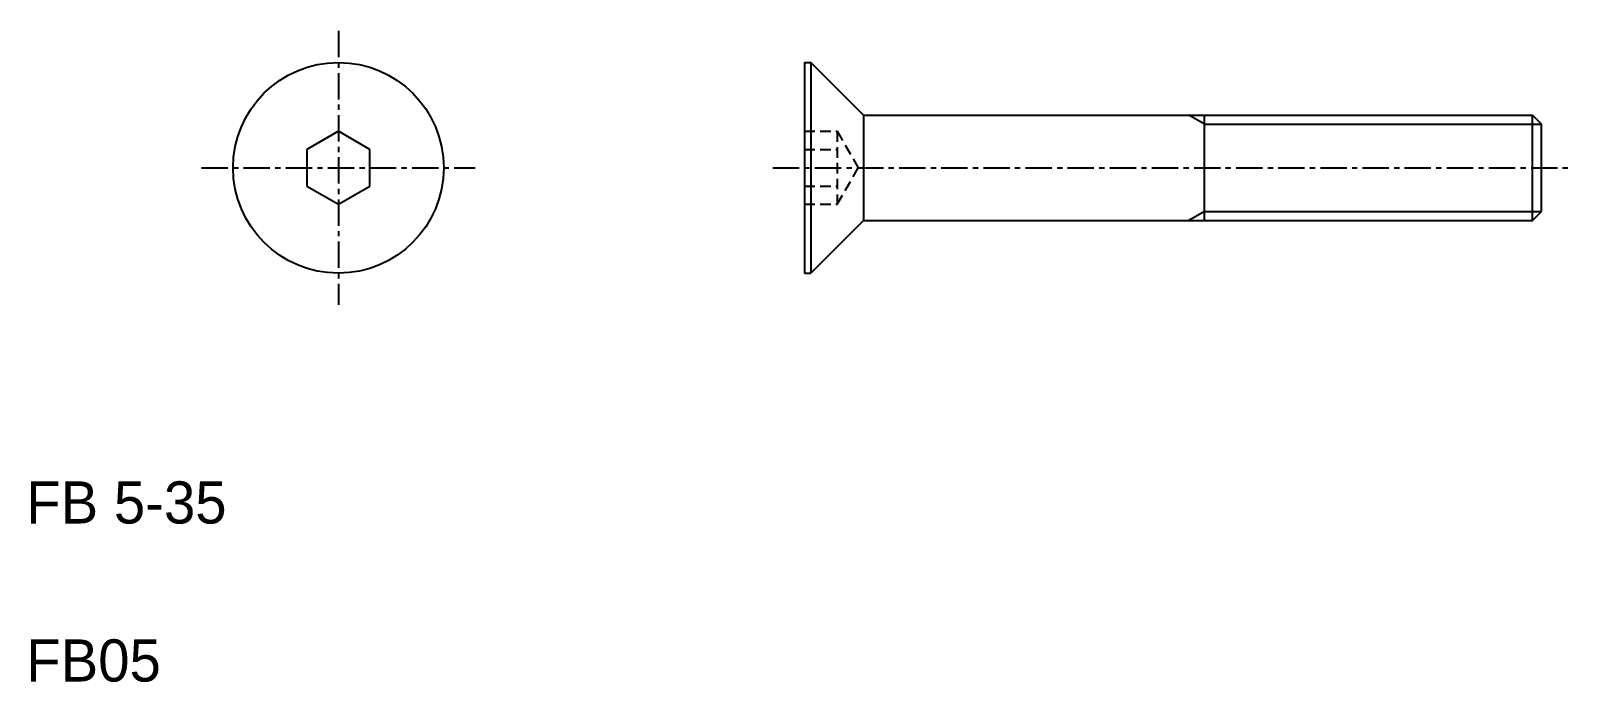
# Model space of a CAD drawing. Extents: x 5.2 to 78.4, y 5 to 35.9.
import ezdxf

# ---------------------------------------------------------------- set-up
doc = ezdxf.new("R2010")
doc.units = 0
doc.linetypes.add('CENTER', pattern=[2, 1.25, -0.25, 0.25, -0.25])
doc.linetypes.add('DASHED', pattern=[0.75, 0.5, -0.25])
doc.layers.get('0').update_dxf_attribs({"linetype": 'CONTINUOUS'})
doc.layers.add('CENTER', color=1, linetype='CENTER')

msp = doc.modelspace()

# ---------------------------------------------------------------- linework, layer by layer
at = {"color": 7, "linetype": 'CONTINUOUS'}
for p, q in [((41.944, 34.38), (41.944, 24.38)), ((41.944, 34.38), (42.244, 34.38)), ((44.744, 31.88), (42.244, 34.38)), ((42.244, 34.38), (42.244, 24.38)), ((44.744, 31.88), (76.511, 31.88)), ((44.744, 31.88), (44.744, 26.88)), ((60.944, 26.88), (60.944, 31.88)), ((76.511, 31.88), (76.944, 31.447)), ((76.511, 26.88), (76.511, 31.88)), ((19.821, 31.112), (18.321, 30.246)), ((21.321, 30.246), (19.821, 31.112)), ((76.944, 27.313), (76.944, 31.447)), ((18.321, 30.246), (18.321, 28.514)), ((21.321, 28.514), (21.321, 30.246)), ((18.321, 28.514), (19.821, 27.648)), ((19.821, 27.648), (21.321, 28.514)), ((76.511, 26.88), (76.944, 27.313)), ((44.744, 26.88), (42.244, 24.38)), ((44.744, 26.88), (76.511, 26.88)), ((41.944, 24.38), (42.244, 24.38))]:
    msp.add_line(p, q, dxfattribs=at)
at = {"color": 3, "linetype": 'CONTINUOUS'}
for p, q in [((60.944, 31.447), (60.194, 31.88)), ((60.944, 31.447), (76.944, 31.447)), ((60.944, 27.313), (60.194, 26.88)), ((60.944, 27.313), (76.944, 27.313))]:
    msp.add_line(p, q, dxfattribs=at)
at = {"color": 3, "linetype": 'DASHED'}
for p, q in [((41.944, 31.112), (43.504, 31.112)), ((43.504, 31.112), (44.504, 29.38)), ((43.504, 31.112), (43.504, 27.648)), ((41.944, 30.246), (43.504, 30.246)), ((43.754, 30.679), (43.754, 30.679)), ((44.004, 30.246), (44.004, 30.246)), ((43.504, 27.648), (44.504, 29.38)), ((41.944, 28.514), (43.504, 28.514)), ((41.944, 27.648), (43.504, 27.648))]:
    msp.add_line(p, q, dxfattribs=at)
at = {"color": 7, "linetype": 'CONTINUOUS'}
msp.add_circle((19.821, 29.38), 5, dxfattribs=at)
at = {"layer": 'CENTER', "color": 1, "linetype": 'CENTER'}
for p, q in [((19.821, 35.88), (19.821, 22.88)), ((13.321, 29.38), (26.321, 29.38)), ((40.444, 29.38), (78.444, 29.38))]:
    msp.add_line(p, q, dxfattribs=at)

# ---------------------------------------------------------------- texts
at = {"color": 7, "linetype": 'CONTINUOUS'}
for s, p in [('FB 5-35', (5, 12.5)), ('FB05', (5, 5))]:
    msp.add_text(s, height=2, dxfattribs=at).set_placement(p)

doc.saveas('drawing.dxf')
